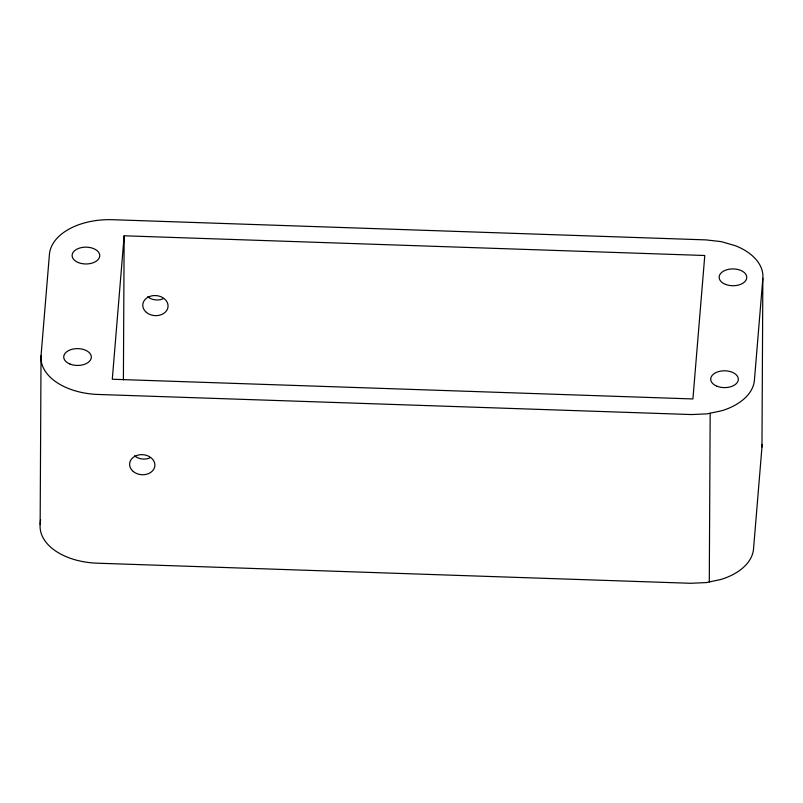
<?xml version="1.0" encoding="UTF-8"?>
<svg xmlns="http://www.w3.org/2000/svg" width="803" height="803" viewBox="0 0 803 803"><rect width="100%" height="100%" fill="white"/><g stroke="black" fill="none" stroke-linecap="round" stroke-linejoin="round"><path stroke-width="1.2" d="M40.15 524.51L41.033 355.769L49.435 254.31A60.295 36.707 0.3 0 1 112.681 219.711L706.078 239.896L721.445 241.663L735.568 245.788A59.864 36.446 0.3 0 1 762.85 278.32L761.967 447.05L753.535 548.941A59.864 36.446 0.3 0 1 721.034 579.435L706.319 582.576L690.741 583.289L97.334 563.194A60.295 36.707 0.3 0 1 40.15 524.51L40.562 519.551M123.401 379.799L124.154 235.791L704.783 255.505L692.919 398.95L112.29 379.247L124.154 235.791M709.29 581.944L710.173 413.214M762.85 278.32L754.418 380.2A59.864 36.446 0.3 0 1 721.917 410.704L707.202 413.846L691.624 414.559L98.217 394.464A60.295 36.707 0.3 0 1 41.033 355.769M762.037 444.671A59.864 36.446 0.3 0 1 761.967 447.05M162.989 298.857A12.667 10.037 4.7 0 1 147.732 296.739M149.82 457.951A12.667 10.037 4.7 0 1 134.563 455.843M717.029 386.243A13.812 8.411 0.3 0 0 738.318 379.678A13.812 8.411 0.3 0 0 718.233 371.699A13.812 8.411 0.3 0 0 717.029 386.243M78.423 262.601A13.812 8.411 0.3 0 0 99.723 256.037A13.812 8.411 0.3 0 0 79.627 248.057A13.812 8.411 0.3 0 0 78.423 262.601M725.45 284.362A13.812 8.411 0.3 0 0 746.75 277.788A13.812 8.411 0.3 0 0 726.655 269.818A13.812 8.411 0.3 0 0 725.45 284.362M133.268 471.491A12.667 10.037 4.7 0 0 154.457 467.707A12.667 10.037 4.7 0 0 139.029 454.879A12.667 10.037 4.7 0 0 133.268 471.491M70.032 364.07A13.812 8.411 0.3 0 0 91.321 357.496A13.812 8.411 0.3 0 0 71.226 349.526A13.812 8.411 0.3 0 0 70.032 364.07M146.427 312.397A12.667 10.037 4.7 0 0 167.616 308.613A12.667 10.037 4.7 0 0 152.189 295.785A12.667 10.037 4.7 0 0 146.427 312.397"/></g></svg>
